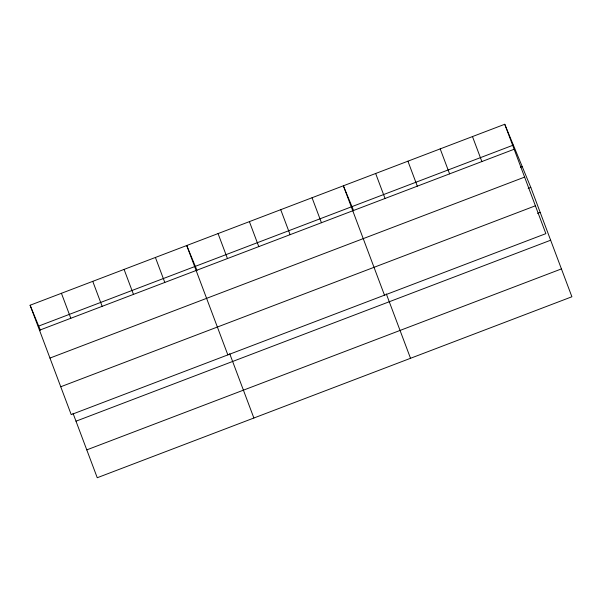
<?xml version="1.0" encoding="UTF-8"?>
<svg xmlns="http://www.w3.org/2000/svg" width="602" height="602" viewBox="0 0 602 602"><rect width="100%" height="100%" fill="white"/><g stroke="black" fill="none" stroke-linecap="round" stroke-linejoin="round"><path stroke-width="0.9" d="M504.754 124.268L545.863 233.644L71.209 414.612L30.1 305.237L504.754 124.268L530.791 187.388L571.9 296.763L97.246 477.732L73.053 413.363M38.694 326.066L513.348 145.097M39.491 330.22L514.146 149.251M520.452 167.221L522.197 166.558M49.958 358.07L524.613 177.101M528.172 188.388L530.791 187.388M60.742 386.762L535.396 205.794M537.563 213.371L540.182 212.378M75.995 421.189L550.649 240.221M86.778 449.882L561.433 268.913M353.667 210.753L343.373 185.792L384.482 295.168M197.027 270.471L186.733 245.518L227.849 354.894M30.1 305.237L40.394 330.189M472.48 136.571L481.871 161.562M440.197 148.875L449.596 173.865M407.923 161.185L417.314 186.168M375.648 173.489L385.039 198.479M386.318 293.919L410.519 358.295M312.047 197.742L321.438 222.725M280.72 209.684L290.111 234.667M249.394 221.626L258.785 246.617M218.059 233.568L227.458 258.559M229.686 353.637L253.878 418.014M155.406 257.46L164.797 282.443M124.08 269.403L133.471 294.393M92.753 281.345L102.144 306.335M61.427 293.294L70.818 318.277"/></g></svg>
